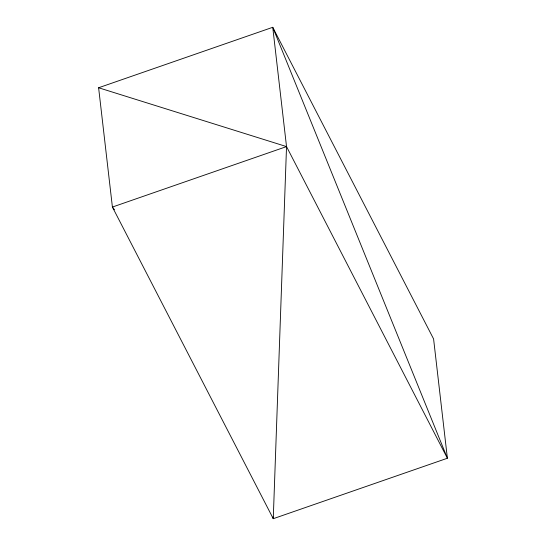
<?xml version="1.0" encoding="UTF-8"?>
<svg xmlns="http://www.w3.org/2000/svg" width="546" height="546" viewBox="0 0 546 546"><rect width="100%" height="100%" fill="white"/><g stroke="black" fill="none" stroke-linecap="round" stroke-linejoin="round"><path stroke-width="0.82" d="M98.614 87.756L286.527 146.594L447.386 458.244L272.741 27.3L286.527 146.594L273.259 518.7L447.386 458.244L433.592 338.95L272.741 27.3L98.614 87.756L112.408 207.05L273.259 518.7L273.068 517.007M286.527 146.594L112.408 207.05L114.476 209.76"/></g></svg>
